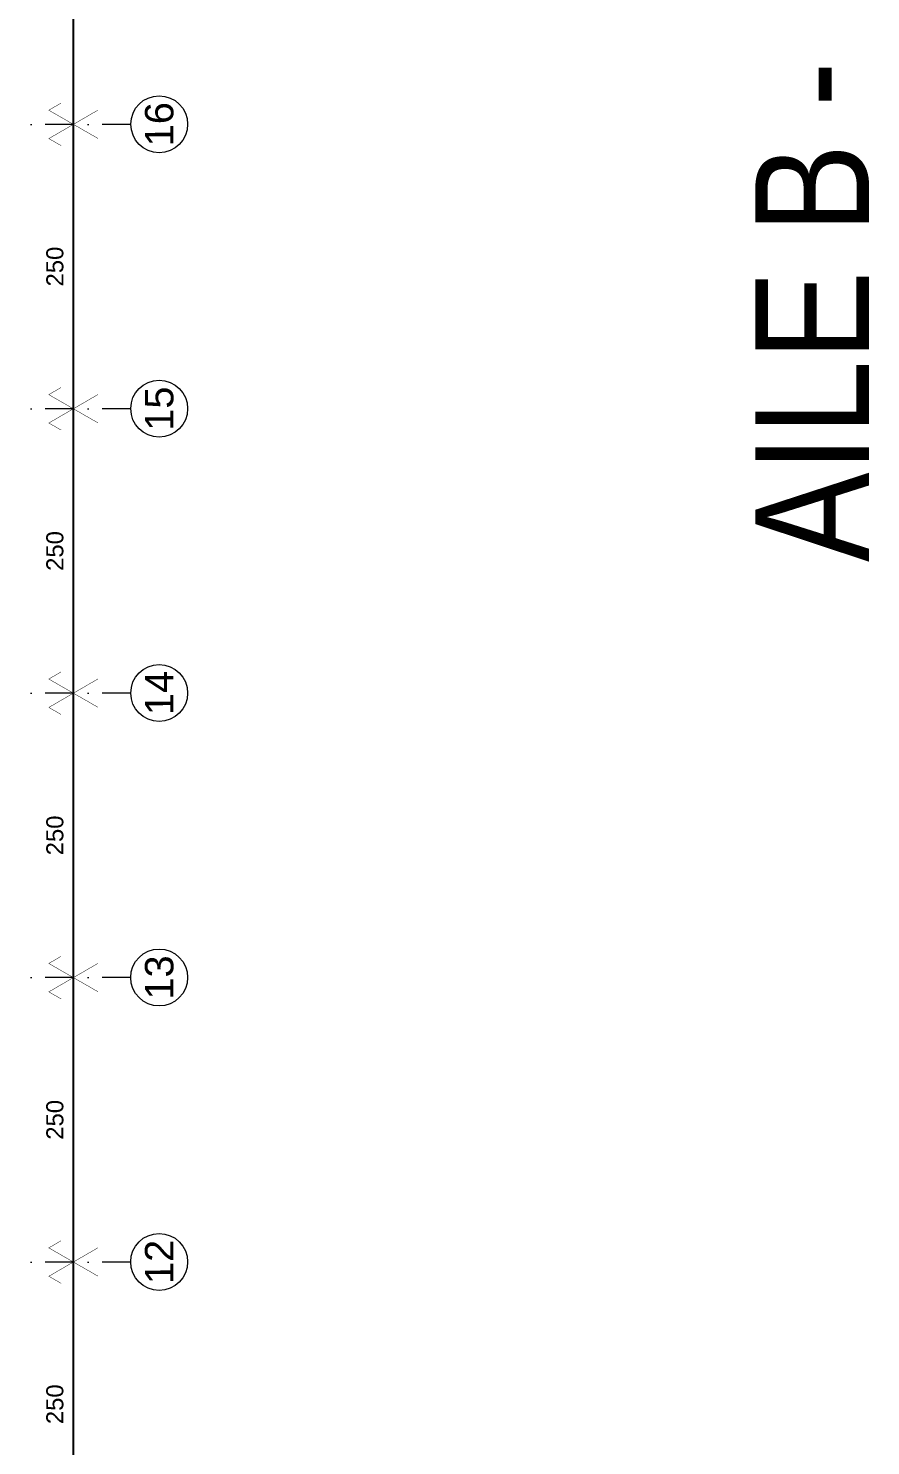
# Model space of a CAD drawing. Header units: millimetres. Extents: x 0 to 111176, y 95213 to 141729.
# Drawn here: x 58148 to 58888, y 111824 to 113070 of the extents above; entities that cross this region are included whole.
import ezdxf
from ezdxf.enums import TextEntityAlignment as Align

# ---------------------------------------------------------------- set-up
doc = ezdxf.new("R2010")
doc.units = ezdxf.units.MM
doc.linetypes.add('CONTINU', pattern=[0])
doc.linetypes.add('TIRETPT2', pattern=[0.5, 0.25, -0.125, 0, -0.125])
doc.layers.get('Defpoints').update_dxf_attribs({"lineweight": 9})
doc.layers.add('NOM_Batiments', color=7, linetype='Continuous', lineweight=9)
doc.layers.add('STR_BOLLARD_Axes', color=252, linetype='Continuous', lineweight=9)
doc.styles.add('Arial', font='arial.ttf')
doc.styles.add('Arial-15', font='arial.ttf', dxfattribs={"height": 15})
doc.styles.add('Arial-20', font='arial.ttf', dxfattribs={"height": 20})
doc.dimstyles.new('Cote-15', dxfattribs={"dimtxt": 15, "dimasz": 15, "dimexe": 1.25, "dimexo": 0.625, "dimgap": 7.5, "dimtad": 1, "dimdec": 0, "dimrnd": 0.025, "dimtxsty": 'Arial-15', "dimblk": 'ARCHTICK', "dimcen": 2.5, "dimse1": 1, "dimse2": 1, "dimazin": 0, "dimtfac": 1, "dimtmove": 1, "dimatfit": 3, "dimfxl": 1, "dimarcsym": 0})

# ---------------------------------------------------------------- blocks, each defined once
blk = doc.blocks.new('Axe-construction')
at = {"const_width": 0.4}
for points in [[(-18.71420953128381, 10.80465391055782), (-12.47613968752262, 21.60930782111564), (12.47613968752262, -21.60930782111564)], [(18.71420953128381, 10.80465391055782), (12.47613968752262, 21.60930782111564), (-12.47613968752262, -21.60930782111564)]]:
    blk.add_lwpolyline(points, dxfattribs=at)
blk = doc.blocks.new('n°-axe')
at = {"layer": 'STR_BOLLARD_Axes', "linetype": 'CONTINU', "ltscale": 60}
blk.add_circle((0, -25), 25, dxfattribs=at)
at = {"layer": 'STR_BOLLARD_Axes', "style": 'Arial-20'}
blk.add_attdef('AXE', text='', height=25, dxfattribs=at).set_placement((0, -25), align=Align.MIDDLE_CENTER)
blk = doc.blocks.new('*D359')
at = {"layer": 'Defpoints', "color": 0, "transparency": 16777216}
for p in [(58187.238970923, 113235.7010589252), (58187.24023292755, 113235.7010589104), (58187.23731145391, 112985.7010589705)]:
    blk.add_point(p, dxfattribs=at)
at = {"layer": 'STR_BOLLARD_Axes', "color": 0, "lineweight": -2, "transparency": 16777216}
blk.add_line((58187.23604944936, 112985.7010589853), (58187.238970923, 113235.7010589252), dxfattribs=at)
at = {"layer": 'STR_BOLLARD_Axes', "color": 0, "lineweight": 5, "transparency": 16777216, "insert": (58171.0147767696, 113110.7011484527), "char_height": 15, "attachment_point": 5, "rotation": 89.99933044756288, "style": 'Arial-15'}
blk.add_mtext('250', dxfattribs=at)
blk = doc.blocks.new('_None')
blk = doc.blocks.new('*D360')
at = {"layer": 'Defpoints', "color": 0, "transparency": 16777216}
for p in [(58187.23382754473, 112985.701059031), (58187.23508954928, 112985.7010590162), (58187.23216807564, 112735.7010590763)]:
    blk.add_point(p, dxfattribs=at)
at = {"layer": 'STR_BOLLARD_Axes', "color": 0, "lineweight": -2, "transparency": 16777216}
blk.add_line((58187.2309060711, 112735.7010590911), (58187.23382754473, 112985.701059031), dxfattribs=at)
at = {"layer": 'STR_BOLLARD_Axes', "color": 0, "lineweight": 5, "transparency": 16777216, "insert": (58171.00963339133, 112860.7011485585), "char_height": 15, "attachment_point": 5, "rotation": 89.99933044756288, "style": 'Arial-15'}
blk.add_mtext('250', dxfattribs=at)
blk = doc.blocks.new('*D361')
at = {"layer": 'Defpoints', "color": 0, "transparency": 16777216}
for p in [(58187.22868416658, 112735.7010591369), (58187.22994617104, 112735.7010591221), (58187.22702469741, 112485.7010591822)]:
    blk.add_point(p, dxfattribs=at)
at = {"layer": 'STR_BOLLARD_Axes', "color": 0, "lineweight": -2, "transparency": 16777216}
blk.add_line((58187.22576269296, 112485.701059197), (58187.22868416658, 112735.7010591369), dxfattribs=at)
at = {"layer": 'STR_BOLLARD_Axes', "color": 0, "lineweight": 5, "transparency": 16777216, "insert": (58171.00449001307, 112610.7011486644), "char_height": 15, "attachment_point": 5, "rotation": 89.99933044756455, "style": 'Arial-15'}
blk.add_mtext('250', dxfattribs=at)
blk = doc.blocks.new('*D362')
at = {"layer": 'Defpoints', "color": 0, "transparency": 16777216}
for p in [(58187.22354078836, 112485.7010592427), (58187.22480279278, 112485.7010592279), (58187.22188131915, 112235.701059288)]:
    blk.add_point(p, dxfattribs=at)
at = {"layer": 'STR_BOLLARD_Axes', "color": 0, "lineweight": -2, "transparency": 16777216}
blk.add_line((58187.22061931473, 112235.7010593028), (58187.22354078836, 112485.7010592427), dxfattribs=at)
at = {"layer": 'STR_BOLLARD_Axes', "color": 0, "lineweight": 5, "transparency": 16777216, "insert": (58170.9993466348, 112360.7011487702), "char_height": 15, "attachment_point": 5, "rotation": 89.99933044756455, "style": 'Arial-15'}
blk.add_mtext('250', dxfattribs=at)
blk = doc.blocks.new('*D363')
at = {"layer": 'Defpoints', "color": 0, "transparency": 16777216}
for p in [(58187.21839741008, 112235.7010593485), (58187.21965941451, 112235.7010593337), (58187.21673794089, 111985.7010593938)]:
    blk.add_point(p, dxfattribs=at)
at = {"layer": 'STR_BOLLARD_Axes', "color": 0, "lineweight": -2, "transparency": 16777216}
blk.add_line((58187.21547593646, 111985.7010594086), (58187.21839741008, 112235.7010593485), dxfattribs=at)
at = {"layer": 'STR_BOLLARD_Axes', "color": 0, "lineweight": 5, "transparency": 16777216, "insert": (58170.99420325653, 112110.7011488761), "char_height": 15, "attachment_point": 5, "rotation": 89.99933044756455, "style": 'Arial-15'}
blk.add_mtext('250', dxfattribs=at)
blk = doc.blocks.new('*D364')
at = {"layer": 'Defpoints', "color": 0, "transparency": 16777216}
for p in [(58187.21325403179, 111985.7010594543), (58187.21451603624, 111985.7010594396), (58187.21159456261, 111735.7010594997)]:
    blk.add_point(p, dxfattribs=at)
at = {"layer": 'STR_BOLLARD_Axes', "color": 0, "lineweight": -2, "transparency": 16777216}
blk.add_line((58187.21033255816, 111735.7010595144), (58187.21325403179, 111985.7010594543), dxfattribs=at)
at = {"layer": 'STR_BOLLARD_Axes', "color": 0, "lineweight": 5, "transparency": 16777216, "insert": (58170.98905987827, 111860.7011489819), "char_height": 15, "attachment_point": 5, "rotation": 89.99933044756455, "style": 'Arial-15'}
blk.add_mtext('250', dxfattribs=at)

msp = doc.modelspace()

# ---------------------------------------------------------------- linework, layer by layer
at = {"layer": 'STR_BOLLARD_Axes', "linetype": 'TIRETPT2', "ltscale": 100}
for points in [[(58237.64742863032, 112985.7000218573), (55817.77555621791, 112985.7498071229)], [(58237.64228525205, 112735.7000219632), (55817.77041283964, 112735.7498072288)], [(58237.63714187378, 112485.700022069), (55817.76526946138, 112485.7498073346)], [(58237.63199849552, 112235.7000221748), (55817.76012608311, 112235.7498074404)], [(58237.62685511725, 111985.7000222806), (55817.75498270484, 111985.7498075462)]]:
    msp.add_lwpolyline(points, dxfattribs=at)

# ---------------------------------------------------------------- block references
at = {"layer": 'STR_BOLLARD_Axes', "rotation": 90.11948235443874}
for p, values in [((58237.64737427652, 112985.7526701695), {'AXE': '16'}), ((58237.64223089826, 112735.7526702753), {'AXE': '15'}), ((58237.63708751999, 112485.7526703811), {'AXE': '14'}), ((58237.63194414172, 112235.7526704869), {'AXE': '13'}), ((58237.62680076346, 111985.7526705927), {'AXE': '12'})]:
    msp.add_blockref('n°-axe', p, dxfattribs=at).add_auto_attribs(values)
at = {"layer": 'STR_BOLLARD_Axes', "linetype": 'CONTINU', "ltscale": 60, "rotation": 90.11937587662973}
for p in [(58187.23604944941, 112985.7010589853), (58187.23090607115, 112735.7010590911), (58187.22576269288, 112485.7010591969), (58187.22061931461, 112235.7010593028), (58187.21547593635, 111985.7010594086)]:
    msp.add_blockref('Axe-construction', p, dxfattribs=at)

# ---------------------------------------------------------------- texts
at = {"layer": 'NOM_Batiments', "linetype": 'Continuous', "style": 'Arial', "width": 0.8451597955595045}
msp.add_text('AILE B - NORD EST', height=99.99999684979839, rotation=90, dxfattribs=at).set_placement((58886.52615077944, 112601.0114541525), (58886.52615077944, 113683.5192973515), align=Align.FIT)

# ---------------------------------------------------------------- dimensions: what is measured, and where the dimension line sits
at = {"layer": 'STR_BOLLARD_Axes', "lineweight": 5}
for base, p1, p2, angle, picture, middle in [((58187.238970923, 113235.7010589252), (58187.23731145392, 112985.7010589705), (58187.24023292756, 113235.7010589104), 89.99933044756288, '*D359', (58178.6733715849, 113110.7010589552)), ((58187.23382754473, 112985.701059031), (58187.23216807566, 112735.7010590764), (58187.23508954929, 112985.7010590163), 89.99933044756288, '*D360', (58178.66822820663, 112860.701059061)), ((58187.22868416658, 112735.7010591369), (58187.22702469739, 112485.7010591822), (58187.22994617102, 112735.7010591221), 89.99933044756455, '*D361', (58178.66308482837, 112610.7010591669)), ((58187.22354078836, 112485.7010592427), (58187.22188131913, 112235.701059288), (58187.22480279276, 112485.7010592279), 89.99933044756288, '*D362', (58178.6579414501, 112360.7010592727)), ((58187.21839741008, 112235.7010593485), (58187.21673794086, 111985.7010593938), (58187.21965941449, 112235.7010593337), 89.99933044756288, '*D363', (58178.65279807183, 112110.7010593786)), ((58187.21325403179, 111985.7010594543), (58187.2115945626, 111735.7010594996), (58187.21451603623, 111985.7010594395), 89.99933044756455, '*D364', (58178.64765469357, 111860.7010594843))]:
    dim = msp.add_linear_dim(base=base, p1=p1, p2=p2, angle=angle, dimstyle='Cote-15', override={"dimgap": 0, "dimblk1": 'None', "dimblk2": 'None', "dimsah": 1}, dxfattribs=at)
    dim.commit()
    dim.dimension.update_dxf_attribs({"geometry": picture, "text_midpoint": middle, "dimtype": 161})

doc.saveas('drawing.dxf')
